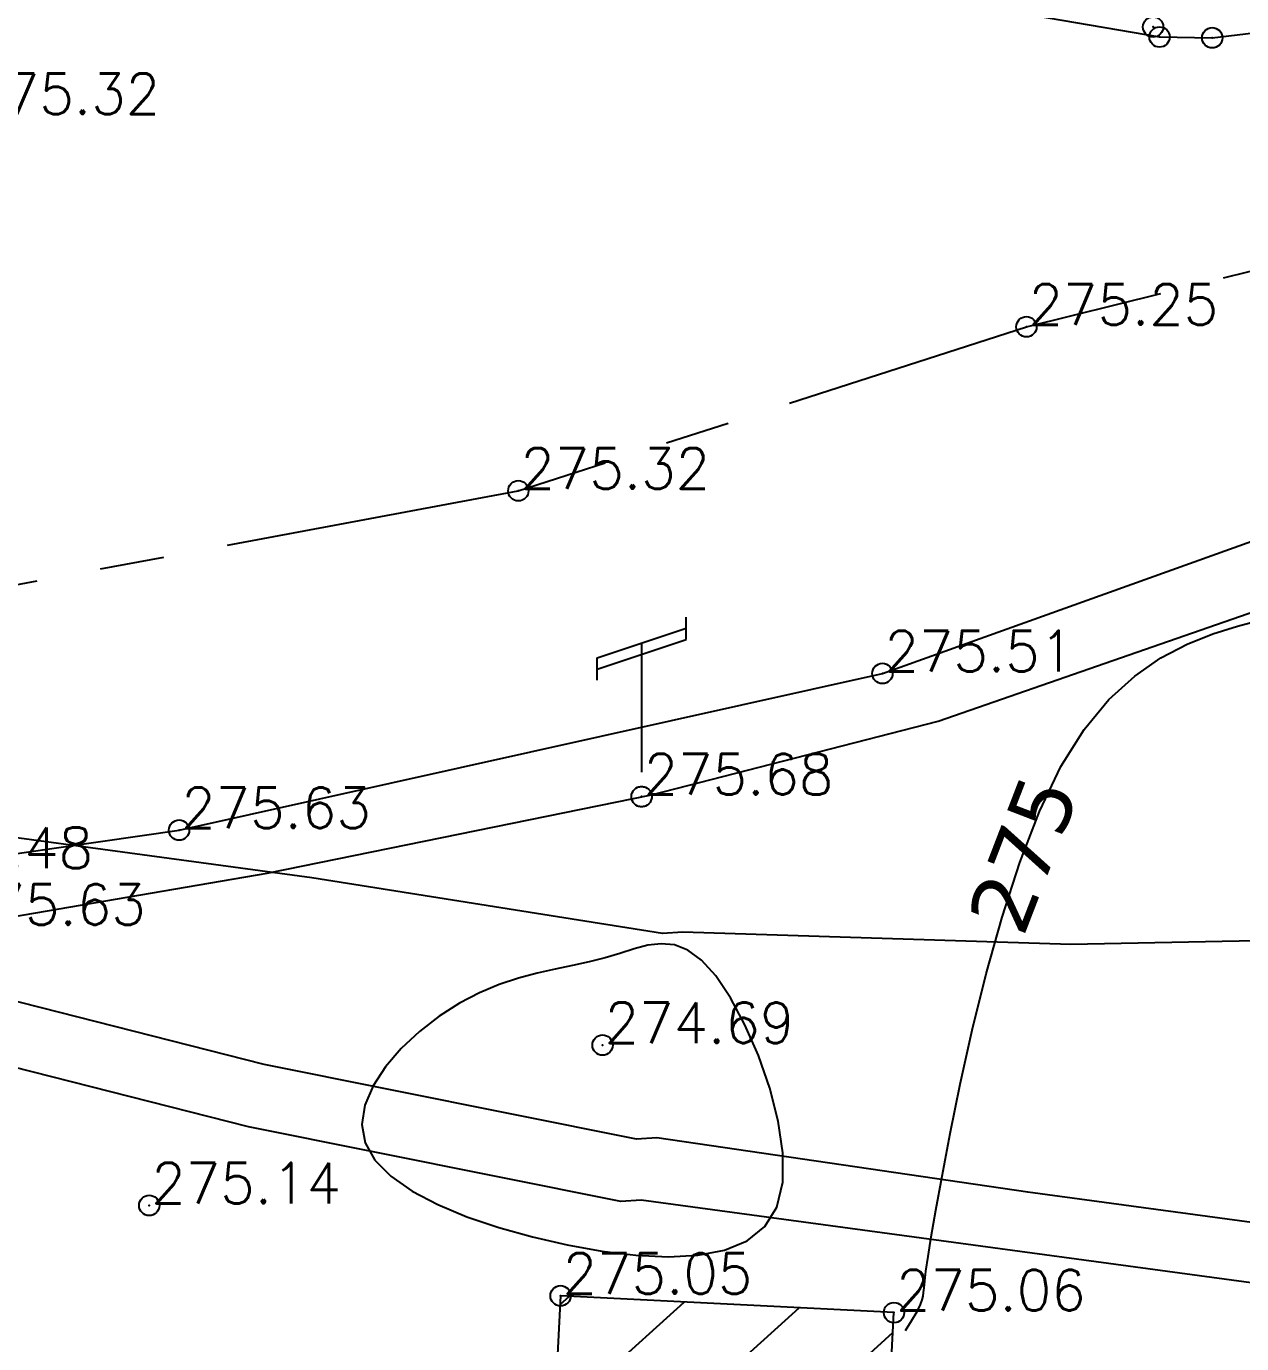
# Model space of a CAD drawing. Header units: millimetres. Extents: x 524954 to 526204, y 9523489 to 9524010.
# Drawn here: x 525464.19 to 525494.08, y 9523639.75 to 9523672.16 of the extents above; entities that cross this region are included whole.
import ezdxf
from ezdxf.enums import TextEntityAlignment as Align

# ---------------------------------------------------------------- set-up
doc = ezdxf.new("R2010")
doc.units = ezdxf.units.MM
doc.header["$PDMODE"] = 32
doc.header["$PDSIZE"] = 0.5
doc.linetypes.add('AXES2', pattern=[28.575, 19.05, -3.175, 3.175, -3.175])
doc.linetypes.add('CACHE2', pattern=[4.7625, 3.175, -1.5875])
for name, color, linetype in [('Axe_Route_Existante', 1, 'AXES2'), ('Bati', 6, 'Continuous'), ('Bati_H', 1, 'Continuous'), ('Bord_Route_Existante', 6, 'Continuous'), ('CN_05_00', 6, 'Continuous'), ('Cotation Courbes de niveau', 7, 'Continuous'), ('PLUME_4', 3, 'Continuous'), ('PLUME_5', 6, 'Continuous'), ('PLUME_6', 2, 'Continuous'), ('Réseau_Electrique', 1, 'CACHE2'), ('TopoAlt', 3, 'Continuous'), ('TOPOJIS', 7, 'Continuous')]:
    doc.layers.add(name, color=color, linetype=linetype)
doc.layers.add('Bord_Route_Existante_POLY3D', color=6, linetype='Continuous', plot=False)
doc.layers.add('Trottoir', color=7, linetype='Continuous', true_color=0xff6666)
doc.styles.add('Simplex 1.0', font='Simplex.shx', dxfattribs={"width": 0.99, "height": 1})
doc.styles.add('Verdana 1.0', font='verdana.ttf', dxfattribs={"width": 0.99, "height": 1})

# ---------------------------------------------------------------- blocks, each defined once
blk = doc.blocks.new('TCPOINT M')
at = {"color": 0}
blk.add_point((0, 0), dxfattribs=at)
at = {"layer": 'TopoAlt', "style": 'Simplex 1.0', "width": 0.99}
blk.add_attdef('ALT', (0.15, 0.15), '', height=1, dxfattribs=at)
blk = doc.blocks.new('e004')
at = {"color": 0}
blk.add_line((0, 3.777478), (0, 0.25), dxfattribs=at)
for points in [[(-1.096503, 3.137365), (-1.096503, 3.412949), (1.096503, 4.142007), (1.096503, 4.417591)], [(-1.096503, 2.861781), (-1.096503, 3.137365), (1.096503, 3.866423), (1.096503, 4.142007)]]:
    blk.add_lwpolyline(points, dxfattribs=at)
blk.add_circle((0, 0), 0.25, dxfattribs=at)

msp = doc.modelspace()

# ---------------------------------------------------------------- hatches: boundary and pattern name
at = {"layer": 'Bati_H'}
h = msp.add_hatch(dxfattribs=at)
h.set_pattern_fill('_U', color=256, scale=2, angle=222.0999, style=0, pattern_type=0)
h.set_pattern_definition([(222.09989299, (0, 0), (1.3408504664, -1.4839541862), [])])
h.paths.add_polyline_path([(525468.523, 9523600.62), (525468.496, 9523607.652), (525473.283, 9523607.546), (525472.811, 9523597.929), (525483.353, 9523597.395), (525483.341, 9523597.395), (525485.526, 9523640.514), (525477.327, 9523640.929), (525476.088, 9523616.723), (525469.369, 9523617.103), (525469.292, 9523618.486), (525469.191, 9523619.302), (525468.865, 9523620.379), (525468.289, 9523621.142), (525467.455, 9523621.804), (525466.294, 9523622.243), (525464.462, 9523622.564), (525462.852, 9523622.467), (525461.309, 9523621.851), (525460.274, 9523621.007), (525459.585, 9523619.812), (525458.908, 9523616.933), (525452.581, 9523617.089), (525453.404, 9523634.085), (525445.11, 9523634.572), (525444.21, 9523614.079), (525443.42, 9523601.948)])

# ---------------------------------------------------------------- linework, layer by layer
at = {"layer": 'Axe_Route_Existante', "ltscale": 0.5, "flags": 128}
msp.add_lwpolyline([(524973.101, 9523802.49), (525007.26, 9523792.779), (525027.54, 9523787.364), (525056.127, 9523779.755), (525082.674, 9523773.102), (525107.546, 9523770.048), (525120.684, 9523770.139), (525151.777, 9523772.648), (525176.899, 9523773.894), (525199.324, 9523771.095), (525218.337, 9523765.264), (525227.192, 9523761.534), (525233.843, 9523758.094), (525246.468, 9523751.167), (525256.506, 9523745.531), (525267.014, 9523739.694), (525277.691, 9523733.704), (525288.849, 9523727.299), (525294.632, 9523724.022), (525301.927, 9523719.966), (525310.691, 9523715.333), (525328.32, 9523705.784), (525328.32, 9523705.784), (525337.316, 9523700.691), (525351.138, 9523692.703), (525363.696, 9523685.45), (525368.801, 9523682.627), (525375.475, 9523679.109), (525390.225, 9523670.468), (525400.9, 9523665.019), (525419.619, 9523658.456), (525435.368, 9523656.046), (525454.334, 9523656.625), (525476.288, 9523660.734), (525488.784, 9523664.768), (525501.859, 9523668.012), (525521.809, 9523675.315), (525541.116, 9523687.802), (525552.62, 9523697.708), (525562.351, 9523710.18), (525568.681, 9523722.572), (525575.059, 9523738.704), (525576.995, 9523751.051), (525577.798, 9523776.069), (525576.166, 9523799.52), (525574.181, 9523815.429), (525572.049, 9523834.204), (525569.92, 9523851.041), (525567.326, 9523868.19), (525565.579, 9523885.379), (525563.689, 9523903.219), (525561.356, 9523920.701), (525558.839, 9523938.161)], dxfattribs=at)
at = {"layer": 'Bati', "flags": 128}
msp.add_lwpolyline([(525468.523, 9523600.62), (525468.496, 9523607.652), (525473.283, 9523607.546), (525472.811, 9523597.929), (525483.353, 9523597.395), (525483.341, 9523597.395), (525485.526, 9523640.514), (525477.327, 9523640.929), (525476.088, 9523616.723), (525469.369, 9523617.103), (525469.292, 9523618.486), (525469.191, 9523619.302), (525468.865, 9523620.379), (525468.289, 9523621.142), (525467.455, 9523621.804), (525466.294, 9523622.243), (525464.462, 9523622.564), (525462.852, 9523622.467)], dxfattribs=at)
at = {"layer": 'Bord_Route_Existante', "flags": 128}
for points in [[(525461.112, 9523651.402), (525467.945, 9523652.385), (525485.241, 9523656.239), (525502.427, 9523662.393), (525506.854, 9523663.715), (525511.177, 9523665.194), (525516.213, 9523667.068), (525523.714, 9523670.191), (525544.56, 9523682.495), (525557.283, 9523693.066), (525562.756, 9523698.579), (525563.474, 9523699.322), (525564.289, 9523700.021), (525565.163, 9523700.512), (525583.855, 9523708.657), (525595.969, 9523713.769), (525607.517, 9523716.556), (525607.517, 9523716.556), (525607.517, 9523716.556), (525613.848, 9523717.664)], [(525461.814, 9523688.848), (525465.727, 9523687.872), (525467.444, 9523686.906), (525469.904, 9523685.578), (525473.917, 9523682.538), (525478.703, 9523677.822), (525481.489, 9523674.435), (525481.999, 9523673.959), (525482.538, 9523673.622), (525483.167, 9523673.424), (525492.057, 9523671.897), (525493.354, 9523671.876), (525495.542, 9523672.138), (525500.68, 9523672.935), (525513.26, 9523676.613), (525519.6, 9523679.853), (525521.935, 9523681.117), (525530.188, 9523685.928), (525538.331, 9523691.568), (525543.678, 9523696.619), (525549.938, 9523703.91)]]:
    msp.add_lwpolyline(points, dxfattribs=at)
at = {"layer": 'Bord_Route_Existante_POLY3D'}
for points in [[(525461.112, 9523651.402, 275.48), (525467.945, 9523652.385, 275.63), (525485.241, 9523656.239, 275.51), (525502.427, 9523662.393, 275.42), (525503.35, 9523662.636, 275.42), (525506.854, 9523663.715, 275.41), (525511.177, 9523665.194, 275.45), (525516.213, 9523667.068, 275.49), (525523.714, 9523670.191, 275.53), (525544.56, 9523682.495, 275.6), (525557.283, 9523693.066, 275.67), (525562.756, 9523698.579, 275.68), (525563.474, 9523699.322, 275.68), (525564.289, 9523700.021, 275.65), (525565.163, 9523700.512, 275.68), (525583.855, 9523708.657, 275.97), (525595.969, 9523713.769, 276.16), (525596.026, 9523713.77, 276.156), (525607.517, 9523716.556, 276.305), (525613.768, 9523717.584, 276.565), (525613.848, 9523717.664, 276.56)], [(525461.814, 9523688.848, 275.18), (525465.727, 9523687.872, 275.24), (525467.444, 9523686.906, 275.22), (525469.904, 9523685.578, 275.24), (525473.917, 9523682.538, 275.26), (525478.703, 9523677.822, 275.25), (525481.489, 9523674.435, 275.27), (525481.999, 9523673.959, 275.27), (525482.538, 9523673.622, 275.26), (525483.167, 9523673.424, 275.26), (525492.057, 9523671.897, 275.28), (525493.354, 9523671.876, 275.27), (525495.542, 9523672.138, 275.29), (525500.68, 9523672.935, 275.24), (525500.695, 9523672.957, 275.24), (525513.26, 9523676.613, 275.18), (525519.6, 9523679.853, 275.06), (525521.935, 9523681.117, 275.04), (525530.188, 9523685.928, 275.03)]]:
    msp.add_polyline3d(points, dxfattribs=at)
at = {"layer": 'CN_05_00', "elevation": 275, "flags": 128}
msp.add_lwpolyline([(525485.807, 9523640.073), (525485.958, 9523640.309), (525486.096, 9523640.545), (525486.179, 9523640.711), (525486.222, 9523640.828), (525486.242, 9523640.921), (525486.254, 9523641.01), (525486.265, 9523641.125), (525486.282, 9523641.292), (525486.313, 9523641.538), (525486.364, 9523641.892), (525486.442, 9523642.381), (525486.555, 9523643.033), (525486.708, 9523643.875), (525486.908, 9523644.922), (525487.156, 9523646.135), (525487.451, 9523647.46), (525487.793, 9523648.846), (525488.183, 9523650.24), (525488.619, 9523651.59), (525489.103, 9523652.843), (525489.632, 9523653.946), (525490.206, 9523654.86), (525490.814, 9523655.595), (525491.446, 9523656.175), (525492.09, 9523656.623), (525492.734, 9523656.962), (525493.367, 9523657.215), (525493.977, 9523657.405), (525494.553, 9523657.557)], dxfattribs=at)
msp.add_lwpolyline([(525472.761, 9523644.264), (525473.153, 9523643.868), (525473.676, 9523643.504), (525474.307, 9523643.171), (525475.025, 9523642.872), (525475.809, 9523642.607), (525476.637, 9523642.377), (525477.487, 9523642.184), (525478.34, 9523642.03), (525479.174, 9523641.926), (525479.969, 9523641.887), (525480.705, 9523641.924), (525481.361, 9523642.052), (525481.917, 9523642.284), (525482.352, 9523642.632), (525482.647, 9523643.111), (525482.789, 9523643.724), (525482.792, 9523644.442), (525482.678, 9523645.227), (525482.471, 9523646.039), (525482.191, 9523646.841), (525481.862, 9523647.595), (525481.506, 9523648.261), (525481.144, 9523648.801), (525480.796, 9523649.187), (525480.459, 9523649.432), (525480.13, 9523649.559), (525479.803, 9523649.591), (525479.474, 9523649.552), (525479.137, 9523649.465), (525478.788, 9523649.353), (525478.421, 9523649.239), (525478.033, 9523649.141), (525477.624, 9523649.053), (525477.196, 9523648.965), (525476.752, 9523648.865), (525476.292, 9523648.742), (525475.819, 9523648.585), (525475.334, 9523648.383), (525474.84, 9523648.125), (525474.341, 9523647.805), (525473.856, 9523647.428), (525473.409, 9523647.009), (525473.021, 9523646.559), (525472.716, 9523646.091), (525472.515, 9523645.615), (525472.442, 9523645.144), (525472.519, 9523644.691), (525472.761, 9523644.264)], close=True, dxfattribs=at)
at = {"layer": 'PLUME_4'}
msp.add_lwpolyline([(525578.908, 9523645.54), (525569.324, 9523646.344), (525559.241, 9523647.112), (525549.195, 9523647.381), (525539.112, 9523648.15), (525529.066, 9523648.419), (525519.02, 9523648.688), (525508.937, 9523649.456), (525500.885, 9523649.871), (525499.389, 9523649.762), (525489.878, 9523649.569), (525480.331, 9523649.875), (525479.832, 9523649.838), (525471.209, 9523651.214), (525461.588, 9523652.517)], dxfattribs=at)
msp.add_lwpolyline([(525578.908, 9523645.54), (525569.324, 9523646.344), (525559.241, 9523647.112), (525549.195, 9523647.381), (525539.112, 9523648.15), (525529.066, 9523648.419), (525519.02, 9523648.688), (525508.937, 9523649.456), (525500.885, 9523649.871), (525499.389, 9523649.762), (525489.878, 9523649.569), (525480.331, 9523649.875), (525479.832, 9523649.838), (525471.209, 9523651.214), (525461.588, 9523652.517)], dxfattribs=at)
at = {"layer": 'PLUME_5'}
msp.add_lwpolyline([(525578.249, 9523633.961), (525568.166, 9523634.729), (525558.084, 9523635.497), (525548.001, 9523636.265), (525538.38, 9523637.568), (525528.298, 9523638.336), (525518.215, 9523639.104), (525508.132, 9523639.872), (525500.081, 9523640.287), (525498.548, 9523640.677), (525488.928, 9523641.98), (525479.308, 9523643.283), (525478.809, 9523643.246), (525469.651, 9523645.085), (525460.456, 9523647.422)], dxfattribs=at)
at = {"layer": 'PLUME_6'}
msp.add_lwpolyline([(525578.14, 9523635.457), (525568.057, 9523636.225), (525558.473, 9523637.029), (525548.39, 9523637.797), (525538.308, 9523638.566), (525528.189, 9523639.832), (525518.605, 9523640.637), (525508.522, 9523641.405), (525500.47, 9523641.82), (525498.439, 9523642.173), (525488.819, 9523643.476), (525479.697, 9523644.815), (525479.198, 9523644.779), (525470.04, 9523646.617), (525460.846, 9523648.954)], dxfattribs=at)
at = {"layer": 'Trottoir', "flags": 128}
msp.add_lwpolyline([(525462.409, 9523650.003), (525470.108, 9523651.329), (525479.566, 9523653.254), (525486.61, 9523655.061), (525504.2, 9523661.177), (525504.2, 9523661.177), (525511.783, 9523663.635), (525516.456, 9523665.414), (525519.508, 9523666.544), (525524.49, 9523668.735), (525545.536, 9523681.167), (525549.271, 9523684.205), (525551.959, 9523686.549), (525562.248, 9523695.654), (525563.955, 9523697.404), (525564.627, 9523698.099), (525565.256, 9523698.638), (525565.911, 9523699.006), (525584.517, 9523707.114), (525584.579, 9523707.14), (525596.622, 9523712.222), (525596.026, 9523713.77)], dxfattribs=at)

# ---------------------------------------------------------------- block references
at = {"layer": 'Réseau_Electrique'}
msp.add_blockref('e004', (525479.32, 9523653.208), dxfattribs=at)
at = {"layer": 'TOPOJIS'}
for p in [(525491.899, 9523672.143, 275.41), (525492.057, 9523671.897, 275.28), (525493.354, 9523671.876, 275.27)]:
    msp.add_blockref('TCPOINT M', p, dxfattribs=at)
ref = msp.add_blockref('TCPOINT M', (525462.763, 9523669.951, 275.32), dxfattribs=at)
ref.add_attrib('ALT', '275.32', (525462.813, 9523670.001, 275.32), dxfattribs={"layer": 'TopoAlt', "height": 1, "style": 'Simplex 1.0', "width": 0.99})
ref = msp.add_blockref('TCPOINT M', (525488.784, 9523664.768, 275.25), dxfattribs=at)
ref.add_attrib('ALT', '275.25', (525488.834, 9523664.818, 275.25), dxfattribs={"layer": 'TopoAlt', "height": 1, "style": 'Simplex 1.0', "width": 0.99})
ref = msp.add_blockref('TCPOINT M', (525476.288, 9523660.734, 275.32), dxfattribs=at)
ref.add_attrib('ALT', '275.32', (525476.338, 9523660.784, 275.32), dxfattribs={"layer": 'TopoAlt', "height": 1, "style": 'Simplex 1.0', "width": 0.99})
ref = msp.add_blockref('TCPOINT M', (525485.241, 9523656.239, 275.51), dxfattribs=at)
ref.add_attrib('ALT', '275.51', (525485.291, 9523656.289, 275.51), dxfattribs={"layer": 'TopoAlt', "height": 1, "style": 'Simplex 1.0', "width": 0.99})
ref = msp.add_blockref('TCPOINT M', (525479.32, 9523653.208, 275.68), dxfattribs=at)
ref.add_attrib('ALT', '275.68', (525479.37, 9523653.258, 275.68), dxfattribs={"layer": 'TopoAlt', "height": 1, "style": 'Simplex 1.0', "width": 0.99})
ref = msp.add_blockref('TCPOINT M', (525467.945, 9523652.385, 275.63), dxfattribs=at)
ref.add_attrib('ALT', '275.63', (525467.995, 9523652.435, 275.63), dxfattribs={"layer": 'TopoAlt', "height": 1, "style": 'Simplex 1.0', "width": 0.99})
ref = msp.add_blockref('TCPOINT M', (525461.112, 9523651.402, 275.48), dxfattribs=at)
ref.add_attrib('ALT', '275.48', (525461.162, 9523651.452, 275.48), dxfattribs={"layer": 'TopoAlt', "height": 1, "style": 'Simplex 1.0', "width": 0.99})
ref = msp.add_blockref('TCPOINT M', (525462.409, 9523650.003, 275.63), dxfattribs=at)
ref.add_attrib('ALT', '275.63', (525462.459, 9523650.053, 275.63), dxfattribs={"layer": 'TopoAlt', "height": 1, "style": 'Simplex 1.0', "width": 0.99})
ref = msp.add_blockref('TCPOINT M', (525478.359, 9523647.097, 274.69), dxfattribs=at)
ref.add_attrib('ALT', '274.69', (525478.409, 9523647.147, 274.69), dxfattribs={"layer": 'TopoAlt', "height": 1, "style": 'Simplex 1.0', "width": 0.99})
ref = msp.add_blockref('TCPOINT M', (525467.211, 9523643.152, 275.14), dxfattribs=at)
ref.add_attrib('ALT', '275.14', (525467.261, 9523643.202, 275.14), dxfattribs={"layer": 'TopoAlt', "height": 1, "style": 'Simplex 1.0', "width": 0.99})
ref = msp.add_blockref('TCPOINT M', (525477.327, 9523640.929, 275.05), dxfattribs=at)
ref.add_attrib('ALT', '275.05', (525477.377, 9523640.979, 275.05), dxfattribs={"layer": 'TopoAlt', "height": 1, "style": 'Simplex 1.0', "width": 0.99})
ref = msp.add_blockref('TCPOINT M', (525485.526, 9523640.514, 275.06), dxfattribs=at)
ref.add_attrib('ALT', '275.06', (525485.576, 9523640.564, 275.06), dxfattribs={"layer": 'TopoAlt', "height": 1, "style": 'Simplex 1.0', "width": 0.99})

# ---------------------------------------------------------------- texts
at = {"layer": 'Cotation Courbes de niveau', "style": 'Verdana 1.0', "width": 0.99}
msp.add_text('275', height=1.5, rotation=68.9129, dxfattribs=at).set_placement((525488.7, 9523651.798, 275), align=Align.MIDDLE_CENTER)

doc.saveas('drawing.dxf')
